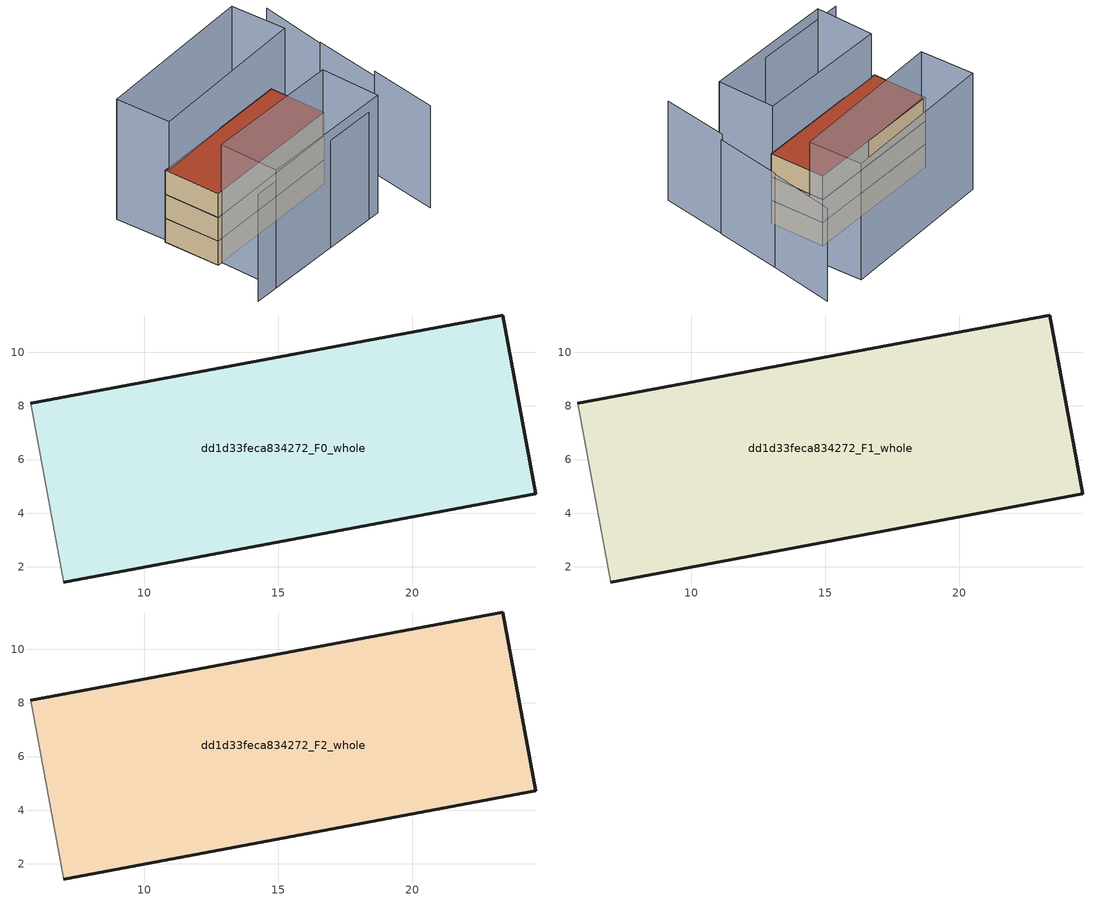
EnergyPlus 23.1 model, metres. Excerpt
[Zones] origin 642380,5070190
dd1d33feca834272_F0_whole
 floor ground (EU_floor_Construction): 24.6,4.73 23.36,11.38 5.77,8.09 7.02,1.43 z0
 wall outside (EU_wall_Construction): 5.77,8.09 23.36,11.38 24.6,4.73 7.02,1.43 z0:3
 wall adiabatic (EU_wall_Construction): 7.02,1.43 5.77,8.09 z0:3
dd1d33feca834272_F1_whole
 floor to dd1d33feca834272_F0_whole (EU_floor_Construction): 24.6,4.73 23.36,11.38 5.77,8.09 7.01,1.43 z3
 wall outside (EU_wall_Construction): 5.77,8.09 23.36,11.38 24.6,4.73 7.02,1.43 z3:6
 wall adiabatic (EU_wall_Construction): 7.02,1.43 5.77,8.09 z3:6
dd1d33feca834272_F2_whole
 floor to dd1d33feca834272_F1_whole (EU_floor_Construction): 24.6,4.73 23.36,11.38 5.77,8.09 7.01,1.43 z6
 wall outside (EU_wall_Construction): 5.77,8.09 23.36,11.38 24.6,4.73 7.02,1.43 z6:9
 wall adiabatic (EU_wall_Construction): 7.02,1.43 5.77,8.09 z6:9
 roof outside (EU_roof_Construction): 23.36,11.38 24.6,4.73 7.02,1.43 5.77,8.09 z9
shading: 5.83,-5.89 23.79,-2.9 z0:13.4; 29.79,-5.61 29.64,2.62 z0:12.8; 25.27,-2.65 8.78,-5.4 / 8.78,-5.4 7.6,1.66 / 7.6,1.66 24.09,4.41 / 24.09,4.41 25.27,-2.65 z0:14.7; 29.7,2.58 29.6,10.81 z0:12.1; 25.84,12.13 6.18,7.92 / 6.18,7.92 4.79,14.38 / 4.79,14.38 24.46,18.6 / 24.46,18.6 25.84,12.13 z0:15; 29.6,10.81 29.66,19.02 z0:12
[Building]
EU S2 Campaign: North Axis=0; Terrain=City; Solar Distribution=FullExterior
[Site:Location]
Lyon-Bron: Latitude=45.75; Longitude=5; Time Zone=1; Elevation=198
[SizingPeriod:WeatherFileDays]
AnnualSizingPeriod: Begin Month=1; Begin Day of Month=1; End Month=12; End Day of Month=31; Day of Week for Start Day=Monday; Use Weather File Daylight Saving Period=No; Use Weather File Rain and Snow Indicators=No
[MATERIAL]
EU_InternalMass_Material: Roughness=MediumRough; Thickness=0.1; Conductivity=1; Density=1800; Specific Heat=900; Thermal Absorptance=0.9; Solar Absorptance=0.7; Visible Absorptance=0.7
[MATERIAL:NOMASS] Roughness=MediumRough; Thermal Absorptance=0.9; Solar Absorptance=0.7; Visible Absorptance=0.7
Name | Thermal Resistance
EU_wall_NoMass | 0.87146
EU_roof_NoMass | 0.842276
EU_floor_NoMass | 0.496999
[CONSTRUCTION]
EU_wall_Construction: EU_wall_NoMass
EU_roof_Construction: EU_roof_NoMass
EU_floor_Construction: EU_floor_NoMass
EU_InternalMass_Construction: EU_InternalMass_Material
[ZONE] Type=1; Multiplier=1; Ceiling Height=autocalculate; Volume=363.615; Floor Area=autocalculate; Part of Total Floor Area=Yes
dd1d33feca834272_F0_whole; dd1d33feca834272_F1_whole; dd1d33feca834272_F2_whole
[INTERNALMASS] Construction=EU_InternalMass_Construction; Surface Area=121.205
Name | Zone or ZoneList
dd1d33feca834272_F0_whole_EU_InternalMass | dd1d33feca834272_F0_whole
dd1d33feca834272_F1_whole_EU_InternalMass | dd1d33feca834272_F1_whole
dd1d33feca834272_F2_whole_EU_InternalMass | dd1d33feca834272_F2_whole
[OTHEREQUIPMENT] Fuel Type=Electricity; Design Level Calculation Method=Watts/Area; Power per Zone Floor Area=1; Fraction Latent=0; Fraction Radiant=0; Fraction Lost=0; Carbon Dioxide Generation Rate=0; EndUse Subcategory=EU_Step8_InternalGains
Name | Zone or ZoneList or Space or SpaceList | Schedule
EU_Step8_InternalGain_dd1d33feca834272_F0_whole_f000 | dd1d33feca834272_F0_whole | EU_Step8_GainSchedule_dd1d33feca834272_F0_whole_f000
EU_Step8_InternalGain_dd1d33feca834272_F1_whole_f000 | dd1d33feca834272_F1_whole | EU_Step8_GainSchedule_dd1d33feca834272_F1_whole_f000
EU_Step8_InternalGain_dd1d33feca834272_F2_whole_f000 | dd1d33feca834272_F2_whole | EU_Step8_GainSchedule_dd1d33feca834272_F2_whole_f000
[ZONEVENTILATION:DESIGNFLOWRATE] Schedule=EU_AlwaysOn; Design Flow Rate Calculation Method=AirChanges/Hour; Air Changes per Hour=0.425; Ventilation Type=Natural; Fan Pressure Rise=0; Fan Total Efficiency=1; Constant Term Coefficient=1; Temperature Term Coefficient=0; Velocity Term Coefficient=0; Velocity Squared Term Coefficient=0; Minimum Indoor Temperature=-100; Maximum Indoor Temperature=100; Delta Temperature=-100; Minimum Outdoor Temperature=-100; Maximum Outdoor Temperature=100; Maximum Wind Speed=40
Name | Zone or ZoneList or Space or SpaceList
EU_ConstantAir_dd1d33feca834272_F0_whole | dd1d33feca834272_F0_whole
EU_ConstantAir_dd1d33feca834272_F1_whole | dd1d33feca834272_F1_whole
EU_ConstantAir_dd1d33feca834272_F2_whole | dd1d33feca834272_F2_whole
[HVACTEMPLATE:THERMOSTAT] Constant Heating Setpoint=20; Constant Cooling Setpoint=50
EU_HeatOnly_dd1d33feca834272_F0_whole; EU_HeatOnly_dd1d33feca834272_F1_whole; EU_HeatOnly_dd1d33feca834272_F2_whole
[HVACTEMPLATE:ZONE:IDEALLOADSAIRSYSTEM] System Availability Schedule=EU_AlwaysOn; Maximum Heating Supply Air Temperature=50; Minimum Cooling Supply Air Temperature=13; Maximum Heating Supply Air Humidity Ratio=0.0156; Minimum Cooling Supply Air Humidity Ratio=0.0077; Heating Limit=NoLimit; Cooling Limit=NoLimit; Heating Availability Schedule=EU_AlwaysOn; Cooling Availability Schedule=EU_CoolingOff; Dehumidification Control Type=ConstantSensibleHeatRatio; Cooling Sensible Heat Ratio=0.7; Dehumidification Setpoint=60; Humidification Control Type=None; Humidification Setpoint=30; Outdoor Air Method=None; Outdoor Air Flow Rate per Person=0.00944; Outdoor Air Flow Rate per Zone Floor Area=0; Outdoor Air Flow Rate per Zone=0; Demand Controlled Ventilation Type=None; Outdoor Air Economizer Type=NoEconomizer; Heat Recovery Type=None; Sensible Heat Recovery Effectiveness=0.7; Latent Heat Recovery Effectiveness=0.65
Name | Template Thermostat
dd1d33feca834272_F0_whole | EU_HeatOnly_dd1d33feca834272_F0_whole
dd1d33feca834272_F1_whole | EU_HeatOnly_dd1d33feca834272_F1_whole
dd1d33feca834272_F2_whole | EU_HeatOnly_dd1d33feca834272_F2_whole
[SIZING:ZONE] Zone Cooling Design Supply Air Temperature Input Method=SupplyAirTemperature; Zone Cooling Design Supply Air Temperature=13; Zone Heating Design Supply Air Temperature Input Method=SupplyAirTemperature; Zone Heating Design Supply Air Temperature=50; Zone Cooling Design Supply Air Humidity Ratio=0.008; Zone Heating Design Supply Air Humidity Ratio=0.008; Cooling Design Air Flow Method=DesignDay; Cooling Design Air Flow Rate=0; Cooling Minimum Air Flow per Zone Floor Area=0.000762; Cooling Minimum Air Flow=0; Cooling Minimum Air Flow Fraction=0.2; Heating Design Air Flow Method=DesignDay; Heating Design Air Flow Rate=0; Heating Maximum Air Flow per Zone Floor Area=0.002032; Heating Maximum Air Flow=0.141576; Heating Maximum Air Flow Fraction=0.3; Account for Dedicated Outdoor Air System=No; Dedicated Outdoor Air System Control Strategy=NeutralSupplyAir; Dedicated Outdoor Air Low Setpoint Temperature for Design=autosize; Dedicated Outdoor Air High Setpoint Temperature for Design=autosize; Zone Load Sizing Method=Sensible Load Only No Latent Load; Zone Latent Cooling Design Supply Air Humidity Ratio Input Method=HumidityRatioDifference; Zone Cooling Design Supply Air Humidity Ratio Difference=0.005; Zone Latent Heating Design Supply Air Humidity Ratio Input Method=HumidityRatioDifference; Zone Humidification Design Supply Air Humidity Ratio Difference=0.005
dd1d33feca834272_F0_whole; dd1d33feca834272_F1_whole; dd1d33feca834272_F2_whole
[SCHEDULE:CONSTANT]
Name | Hourly Value
EU_AlwaysOn | 1
EU_CoolingOff | 0
[SCHEDULE:FILE] Column Number=1; Rows to Skip at Top=0; Number of Hours of Data=8760; Column Separator=Comma; Interpolate to Timestep=No; Minutes per Item=60; Adjust Schedule for Daylight Savings=Yes
Name | File
EU_Step8_GainSchedule_dd1d33feca834272_F0_whole_f000 | ../../schedules/dd1d33feca834272/dd1d33feca834272_F0_whole_f000_gain.csv
EU_Step8_GainSchedule_dd1d33feca834272_F1_whole_f000 | ../../schedules/dd1d33feca834272/dd1d33feca834272_F1_whole_f000_gain.csv
EU_Step8_GainSchedule_dd1d33feca834272_F2_whole_f000 | ../../schedules/dd1d33feca834272/dd1d33feca834272_F2_whole_f000_gain.csv
